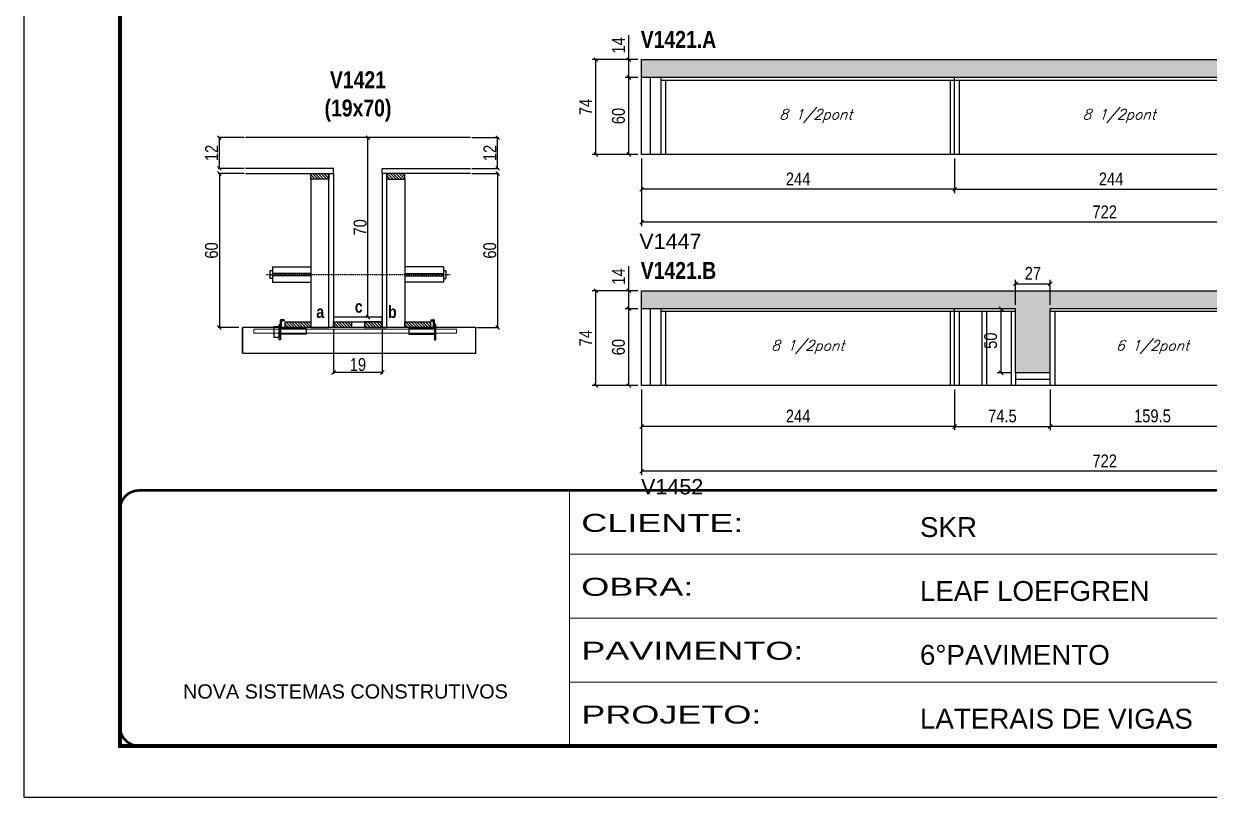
# Model space of a CAD drawing. Extents: x 3309 to 9563, y -2522 to 14608.
# Drawn here: x 4908 to 5832, y 7815 to 8418 of the extents above; entities that cross this region are included whole.
import ezdxf

# ---------------------------------------------------------------- set-up
doc = ezdxf.new("R2010")
doc.units = 0
for name, pattern in [('CONTINUO', [0]), ('DASHED', [0.75, 0.5, -0.25]), ('HIDDEN', [0.375, 0.25, -0.125])]:
    doc.linetypes.add(name, pattern=pattern)
for name, color, linetype in [('5', 5, 'Continuous'), ('barrote', 251, 'Continuous'), ('COTA', 241, 'Continuous'), ('detalhes', 4, 'Continuous'), ('NOMENCLATURA', 7, 'Continuous'), ('Painéis', 200, 'Continuous'), ('presilha', 1, 'Continuous'), ('SARR_2.2x10', 60, 'Continuous'), ('SARR_2.2x7', 40, 'Continuous'), ('SARR_3.5x7', 81, 'Continuous'), ('TENSOR', 3, 'Continuous'), ('texto', 7, 'Continuous')]:
    doc.layers.add(name, color=color, linetype=linetype)
for name, color, linetype, lineweight in [('CONCRETO', 251, 'Continuous', 25), ('Folhas', 255, 'Continuous', 9), ('SARRAFO DE PRESSAO', 251, 'DASHED', 9), ('SCO-___-LAJ', 2, 'Continuous', 0)]:
    doc.layers.add(name, color=color, linetype=linetype, lineweight=lineweight)
doc.layers.add('Laje_Perimetro', color=7, linetype='Continuous', plot=False)
doc.styles.add('ARIAL', font='arial.ttf')
doc.styles.add('COTA TECNICA', font='techl___.ttf', dxfattribs={"height": 10})
doc.styles.add('COTA TECNICA 2X', font='techl___.ttf', dxfattribs={"height": 10})
doc.styles.add('Romans', font='romans.shx')
doc.styles.get("Standard").update_dxf_attribs({"font": 'arial.ttf'})
doc.styles.add('TECNICA', font='techb___.ttf', dxfattribs={"height": 10})
doc.styles.add('Tecnologia', font='')
doc.styles.get('Tecnologia').set_extended_font_data('Forgotten Futurist')
doc.dimstyles.new('PAINEL', dxfattribs={"dimtxt": 10, "dimasz": 3, "dimexe": 3, "dimexo": 3, "dimgap": 3, "dimtad": 1, "dimdec": 1, "dimzin": 12, "dimdsep": 46, "dimtxsty": 'COTA TECNICA', "dimblk1": 'OBLIQUE', "dimblk2": 'OBLIQUE', "dimsah": 1, "dimcen": 0.9, "dimclrd": 4, "dimclre": 4, "dimclrt": 240, "dimadec": 1, "dimazin": 3, "dimtfac": 1, "dimtdec": 1, "dimtmove": 0, "dimatfit": 3, "dimfxl": 1, "dimtolj": 1, "dimtzin": 12, "dimarcsym": 0})
doc.dimstyles.new('SECAO', dxfattribs={"dimscale": 0.333333, "dimtxt": 5, "dimasz": 9, "dimexe": 3, "dimexo": 3, "dimgap": 3, "dimtad": 1, "dimdec": 1, "dimlfac": 0.5, "dimzin": 12, "dimdsep": 46, "dimtxsty": 'COTA TECNICA 2X', "dimblk1": 'OBLIQUE', "dimblk2": 'OBLIQUE', "dimsah": 1, "dimcen": 0.9, "dimclrd": 4, "dimclre": 4, "dimclrt": 240, "dimadec": 1, "dimazin": 3, "dimtfac": 1, "dimtdec": 1, "dimtmove": 0, "dimatfit": 3, "dimfxl": 1, "dimtolj": 1, "dimtzin": 12, "dimarcsym": 0})
pattern_1 = [(135, (38384.9629, -115330.8362), (-1.122532015, -1.122532015), [])]

# ---------------------------------------------------------------- blocks, each defined once
blk = doc.blocks.new('9999999999')
at = {"color": 30, "linetype": 'CONTINUO'}
for p, q in [((98564.56, 34230.21), (98564.56, 34429.45)), ((98564.56, 34379.64), (99583.98, 34379.64)), ((98564.56, 34329.83), (99487.98, 34329.83)), ((98564.56, 34280.02), (99487.98, 34280.02))]:
    blk.add_line(p, q, dxfattribs=at)
at = {"color": 30, "linetype": 'CONTINUO', "const_width": 2}
blk.add_lwpolyline([(99583.98, 34230.21), (99583.98, 34414.45, 0.414214), (99568.98, 34429.45), (98228.98, 34429.45, 0.414214), (98213.98, 34414.45), (98213.98, 34245.21, 0.414214), (98228.98, 34230.21), (99583.98, 34230.21)], format="xyb", dxfattribs=at)
at = {"layer": 'Folhas'}
blk.add_lwpolyline([(98138.98, 34190.21), (99623.98, 34190.21), (99623.98, 35240.21), (98138.98, 35240.21)], close=True, dxfattribs=at)
at = {"layer": 'Folhas', "color": 30, "const_width": 3}
blk.add_lwpolyline([(98213.98, 34230.21), (99583.98, 34230.21), (99583.98, 35200.21), (98213.98, 35200.21)], close=True, dxfattribs=at)
at = {"color": 7, "linetype": 'Continuous', "ltscale": 5, "style": 'ARIAL'}
for s, height, p in [('SKR', 15.483, (98837.68, 34393.13)), ('LEAF LOEFGREN', 15.4829, (98837.68, 34343.32)), ('6°PAVIMENTO', 15.4829, (98837.68, 34293.51)), ('NOVA SISTEMAS CONSTRUTIVOS', 11.0592, (98263.19, 34267.21)), ('LATERAIS DE VIGAS', 15.4829, (98837.68, 34243.7))]:
    blk.add_text(s, height=height, dxfattribs=at).set_placement(p)
at = {"layer": 'Folhas', "color": 7, "style": 'Tecnologia', "width": 1.5}
for s, p in [('CLIENTE:', (98573.65, 34397.17)), ('OBRA:', (98573.65, 34347.31)), ('PAVIMENTO:', (98573.65, 34297.5)), ('PROJETO:', (98573.65, 34247.69))]:
    blk.add_text(s, height=14, dxfattribs=at).set_placement(p)
blk = doc.blocks.new('_Oblique')
at = {"color": 0, "linetype": 'ByBlock', "lineweight": -2}
blk.add_line((-0.5, -0.5), (0.5, 0.5), dxfattribs=at)
blk = doc.blocks.new('*D2200')
at = {"layer": 'COTA', "color": 4, "lineweight": -2, "transparency": 16777216}
for p, q in [((5149.42, 8180.33), (5149.42, 8145.24)), ((5187.42, 8180.33), (5187.42, 8145.24)), ((5187.42, 8146.24), (5149.42, 8146.24))]:
    blk.add_line(p, q, dxfattribs=at)
at = {"layer": 'Defpoints', "color": 0, "transparency": 16777216}
for p in [(5149.42, 8181.33), (5187.42, 8181.33), (5149.42, 8146.24)]:
    blk.add_point(p, dxfattribs=at)
at = {"layer": 'COTA', "color": 4, "lineweight": -2, "transparency": 16777216, "xscale": 3, "yscale": 3, "zscale": 3, "rotation": 180}
blk.add_blockref('_Oblique', (5149.42, 8146.24), dxfattribs=at)
at = {"layer": 'COTA', "color": 4, "lineweight": -2, "transparency": 16777216, "xscale": 3, "yscale": 3, "zscale": 3}
blk.add_blockref('_Oblique', (5187.42, 8146.24), dxfattribs=at)
at = {"layer": 'COTA', "color": 240, "transparency": 16777216, "insert": (5168.42, 8152.33), "char_height": 10, "attachment_point": 5, "style": 'COTA TECNICA 2X'}
blk.add_mtext('\\A1;19', dxfattribs=at)
blk = doc.blocks.new('PRESILHA METÁLICA 1')
at = {"layer": 'presilha'}
for p, q in [((6, 15.5), (7.5, 15.5)), ((6, -2.5), (6, 15.5)), ((7.5, 10.6), (7.5, 19.9)), ((7.5, 15.5), (7.5, -2.5)), ((12, 21), (8.6, 21)), ((9, 11.6), (9, 18.9)), ((12, 19.5), (9.6, 19.5)), ((12, 21), (12, 19.5)), ((0, 13), (6, 13)), ((0, 13), (0, 0)), ((6, 0), (0, 0)), ((6, 13), (6, 0)), ((37.5, 4.1), (7.5, 4.1)), ((37.5, 11), (9.6, 11)), ((37.5, 11), (37.5, 4.1)), ((7.5, -2.5), (6, -2.5))]:
    blk.add_line(p, q, dxfattribs=at)
for centre, radius, start, end in [((8.6, 19.9), 1.14, 90, 180), ((9.6, 18.9), 0.57, 90, 180), ((9.6, 11.6), 0.57, 180, 270)]:
    blk.add_arc(centre, radius, start, end, dxfattribs=at)
blk = doc.blocks.new('PRESILHA METÁLICA 2')
at = {"layer": 'presilha'}
for p, q in [((-5.2, 23.5), (-5.2, 22)), ((-5.2, 23.5), (-1.9, 23.5)), ((-5.2, 22), (-2.8, 22)), ((-2.2, 14.1), (-2.2, 21.4)), ((0.8, 18), (-0.8, 18)), ((-0.8, 18), (-0.8, 0)), ((-0.8, 14.6), (-0.8, 22.4)), ((0.8, 0), (0.8, 18)), ((-30.8, 13.5), (-30.8, 6.6)), ((-30.8, 13.5), (-2.8, 13.5)), ((-30.8, 6.6), (-0.8, 6.6)), ((-0.8, 0), (0.8, 0))]:
    blk.add_line(p, q, dxfattribs=at)
for centre, radius, start, end in [((-2.8, 21.4), 0.57, 0, 90), ((-2.8, 14.1), 0.57, 270, 0), ((-1.9, 22.4), 1.14, 0, 90)]:
    blk.add_arc(centre, radius, start, end, dxfattribs=at)
blk = doc.blocks.new('*D2201')
at = {"layer": 'COTA', "color": 4, "lineweight": -2, "transparency": 16777216}
for p, q in [((5079.73, 8301.33), (5059.38, 8301.33)), ((5060.38, 8301.33), (5060.38, 8181.33)), ((5075.61, 8181.33), (5059.38, 8181.33))]:
    blk.add_line(p, q, dxfattribs=at)
at = {"layer": 'Defpoints', "color": 0, "transparency": 16777216}
for p in [(5080.73, 8301.33), (5060.38, 8181.33), (5076.61, 8181.33)]:
    blk.add_point(p, dxfattribs=at)
at = {"layer": 'COTA', "color": 4, "lineweight": -2, "transparency": 16777216, "xscale": 3, "yscale": 3, "zscale": 3}
for p, rotation in [((5060.38, 8301.33), 90), ((5060.38, 8181.33), 270)]:
    blk.add_blockref('_Oblique', p, dxfattribs=dict(at, rotation=rotation))
at = {"layer": 'COTA', "color": 240, "transparency": 16777216, "insert": (5054.27, 8241.33), "char_height": 10, "attachment_point": 5, "rotation": 90, "style": 'COTA TECNICA 2X'}
blk.add_mtext('\\A1;60', dxfattribs=at)
blk = doc.blocks.new('*D2202')
at = {"layer": 'COTA', "color": 4, "lineweight": -2, "transparency": 16777216}
for p, q in [((5257.12, 8301.33), (5278.34, 8301.33)), ((5277.34, 8301.33), (5277.34, 8181.33)), ((5261.24, 8181.33), (5278.34, 8181.33))]:
    blk.add_line(p, q, dxfattribs=at)
at = {"layer": 'Defpoints', "color": 0, "transparency": 16777216}
for p in [(5256.12, 8301.33), (5260.24, 8181.33), (5277.34, 8181.33)]:
    blk.add_point(p, dxfattribs=at)
at = {"layer": 'COTA', "color": 4, "lineweight": -2, "transparency": 16777216, "xscale": 3, "yscale": 3, "zscale": 3}
for p, rotation in [((5277.34, 8301.33), 90), ((5277.34, 8181.33), 270)]:
    blk.add_blockref('_Oblique', p, dxfattribs=dict(at, rotation=rotation))
at = {"layer": 'COTA', "color": 240, "transparency": 16777216, "insert": (5271.24, 8241.33), "char_height": 10, "attachment_point": 5, "rotation": 90, "style": 'COTA TECNICA 2X'}
blk.add_mtext('\\A1;60', dxfattribs=at)
blk = doc.blocks.new('*D2203')
at = {"layer": 'COTA', "color": 4, "lineweight": -2, "transparency": 16777216}
for p, q in [((5186.42, 8329.33), (5175.25, 8329.33)), ((5176.25, 8189.33), (5176.25, 8329.33)), ((5186.42, 8189.33), (5175.25, 8189.33))]:
    blk.add_line(p, q, dxfattribs=at)
at = {"layer": 'Defpoints', "color": 0, "transparency": 16777216}
for p in [(5176.25, 8329.33), (5187.42, 8329.33), (5187.42, 8189.33)]:
    blk.add_point(p, dxfattribs=at)
at = {"layer": 'COTA', "color": 4, "lineweight": -2, "transparency": 16777216, "xscale": 3, "yscale": 3, "zscale": 3}
for p, rotation in [((5176.25, 8329.33), 90), ((5176.25, 8189.33), 270)]:
    blk.add_blockref('_Oblique', p, dxfattribs=dict(at, rotation=rotation))
at = {"layer": 'COTA', "color": 240, "transparency": 16777216, "insert": (5170.15, 8259.33), "char_height": 10, "attachment_point": 5, "rotation": 90, "style": 'COTA TECNICA 2X'}
blk.add_mtext('\\A1;70', dxfattribs=at)
blk = doc.blocks.new('*D2204')
at = {"layer": 'COTA', "color": 4, "lineweight": -2, "transparency": 16777216}
for p, q in [((5257.12, 8329.33), (5278.34, 8329.33)), ((5277.34, 8305.33), (5277.34, 8329.33)), ((5257.12, 8305.33), (5278.34, 8305.33))]:
    blk.add_line(p, q, dxfattribs=at)
at = {"layer": 'Defpoints', "color": 0, "transparency": 16777216}
for p in [(5256.12, 8329.33), (5277.34, 8329.33), (5256.12, 8305.33)]:
    blk.add_point(p, dxfattribs=at)
at = {"layer": 'COTA', "color": 4, "lineweight": -2, "transparency": 16777216, "xscale": 3, "yscale": 3, "zscale": 3}
for p, rotation in [((5277.34, 8329.33), 90), ((5277.34, 8305.33), 270)]:
    blk.add_blockref('_Oblique', p, dxfattribs=dict(at, rotation=rotation))
at = {"layer": 'COTA', "color": 240, "transparency": 16777216, "insert": (5271.28, 8317.33), "char_height": 10, "attachment_point": 5, "rotation": 90, "style": 'COTA TECNICA 2X'}
blk.add_mtext('\\A1;12', dxfattribs=at)
blk = doc.blocks.new('*D2205')
at = {"layer": 'COTA', "color": 4, "lineweight": -2, "transparency": 16777216}
for p, q in [((5079.73, 8329.33), (5059.38, 8329.33)), ((5060.38, 8305.33), (5060.38, 8329.33)), ((5079.73, 8305.33), (5059.38, 8305.33))]:
    blk.add_line(p, q, dxfattribs=at)
at = {"layer": 'Defpoints', "color": 0, "transparency": 16777216}
for p in [(5060.38, 8329.33), (5080.73, 8329.33), (5080.73, 8305.33)]:
    blk.add_point(p, dxfattribs=at)
at = {"layer": 'COTA', "color": 4, "lineweight": -2, "transparency": 16777216, "xscale": 3, "yscale": 3, "zscale": 3}
for p, rotation in [((5060.38, 8329.33), 90), ((5060.38, 8305.33), 270)]:
    blk.add_blockref('_Oblique', p, dxfattribs=dict(at, rotation=rotation))
at = {"layer": 'COTA', "color": 240, "transparency": 16777216, "insert": (5054.32, 8317.33), "char_height": 10, "attachment_point": 5, "rotation": 90, "style": 'COTA TECNICA 2X'}
blk.add_mtext('\\A1;12', dxfattribs=at)
blk = doc.blocks.new('*D2206')
at = {"layer": 'COTA', "color": 4, "linetype": 'ByBlock', "lineweight": -2, "transparency": 16777216}
for p, q in [((5389.6, 8313.13), (5389.6, 8286)), ((5633.6, 8313.13), (5633.6, 8286)), ((5633.6, 8289), (5389.6, 8289))]:
    blk.add_line(p, q, dxfattribs=at)
at = {"layer": 'Defpoints', "color": 0, "linetype": 'ByBlock', "transparency": 16777216}
for p in [(5389.6, 8316.13), (5633.6, 8316.13), (5389.6, 8289)]:
    blk.add_point(p, dxfattribs=at)
at = {"layer": 'COTA', "color": 4, "linetype": 'ByBlock', "lineweight": -2, "transparency": 16777216, "xscale": 3, "yscale": 3, "zscale": 3, "rotation": 180}
blk.add_blockref('_Oblique', (5389.6, 8289), dxfattribs=at)
at = {"layer": 'COTA', "color": 4, "linetype": 'ByBlock', "lineweight": -2, "transparency": 16777216, "xscale": 3, "yscale": 3, "zscale": 3}
blk.add_blockref('_Oblique', (5633.6, 8289), dxfattribs=at)
at = {"layer": 'COTA', "color": 240, "linetype": 'ByBlock', "transparency": 16777216, "insert": (5511.6, 8297.08), "char_height": 10, "attachment_point": 5, "style": 'COTA TECNICA'}
blk.add_mtext('\\A1;244', dxfattribs=at)
blk = doc.blocks.new('*D2207')
at = {"layer": 'COTA', "color": 4, "lineweight": -2, "transparency": 16777216}
for p, q in [((5633.6, 8313.13), (5633.6, 8286)), ((5877.6, 8313.13), (5877.6, 8286)), ((5633.6, 8289), (5877.6, 8289))]:
    blk.add_line(p, q, dxfattribs=at)
at = {"layer": 'Defpoints', "color": 0, "transparency": 16777216}
for p in [(5633.6, 8316.13, 0), (5877.6, 8316.13, 0), (5877.6, 8289)]:
    blk.add_point(p, dxfattribs=at)
at = {"layer": 'COTA', "color": 4, "lineweight": -2, "transparency": 16777216, "xscale": 3, "yscale": 3, "zscale": 3, "rotation": 180}
blk.add_blockref('_Oblique', (5633.6, 8289), dxfattribs=at)
at = {"layer": 'COTA', "color": 4, "lineweight": -2, "transparency": 16777216, "xscale": 3, "yscale": 3, "zscale": 3}
blk.add_blockref('_Oblique', (5877.6, 8289), dxfattribs=at)
at = {"layer": 'COTA', "color": 240, "transparency": 16777216, "insert": (5755.6, 8297.08), "char_height": 10, "attachment_point": 5, "style": 'COTA TECNICA'}
blk.add_mtext('\\A1;244', dxfattribs=at)
blk = doc.blocks.new('*D2209')
at = {"layer": 'COTA', "color": 4, "lineweight": -2, "transparency": 16777216}
for p, q in [((5389.6, 8313.13), (5389.6, 8260.35)), ((6111.6, 8313.13), (6111.6, 8260.35)), ((6111.6, 8263.35), (5389.6, 8263.35))]:
    blk.add_line(p, q, dxfattribs=at)
at = {"layer": 'Defpoints', "color": 0, "transparency": 16777216}
for p in [(5389.6, 8316.13, 0), (6111.6, 8316.13, 0), (5389.6, 8263.35)]:
    blk.add_point(p, dxfattribs=at)
at = {"layer": 'COTA', "color": 4, "lineweight": -2, "transparency": 16777216, "xscale": 3, "yscale": 3, "zscale": 3, "rotation": 180}
blk.add_blockref('_Oblique', (5389.6, 8263.35), dxfattribs=at)
at = {"layer": 'COTA', "color": 4, "lineweight": -2, "transparency": 16777216, "xscale": 3, "yscale": 3, "zscale": 3}
blk.add_blockref('_Oblique', (6111.6, 8263.35), dxfattribs=at)
at = {"layer": 'COTA', "color": 240, "transparency": 16777216, "insert": (5750.6, 8271.42), "char_height": 10, "attachment_point": 5, "style": 'COTA TECNICA'}
blk.add_mtext('\\A1;722', dxfattribs=at)
blk = doc.blocks.new('*D2210')
at = {"layer": 'COTA', "color": 4, "lineweight": -2, "transparency": 16777216}
for p, q in [((5386.6, 8376.13), (5376.65, 8376.13)), ((5379.65, 8316.13), (5379.65, 8376.13)), ((5386.6, 8316.13), (5376.65, 8316.13))]:
    blk.add_line(p, q, dxfattribs=at)
at = {"layer": 'Defpoints', "color": 0, "transparency": 16777216}
for p in [(5379.65, 8376.13), (5389.6, 8376.13), (5389.6, 8316.13)]:
    blk.add_point(p, dxfattribs=at)
at = {"layer": 'COTA', "color": 4, "lineweight": -2, "transparency": 16777216, "xscale": 3, "yscale": 3, "zscale": 3}
for p, rotation in [((5379.65, 8376.13), 90), ((5379.65, 8316.13), 270)]:
    blk.add_blockref('_Oblique', p, dxfattribs=dict(at, rotation=rotation))
at = {"layer": 'COTA', "color": 240, "transparency": 16777216, "insert": (5371.55, 8346.13), "char_height": 10, "attachment_point": 5, "rotation": 90, "style": 'COTA TECNICA'}
blk.add_mtext('\\A1;60', dxfattribs=at)
blk = doc.blocks.new('*D2211')
at = {"layer": 'COTA', "color": 4, "lineweight": -2, "transparency": 16777216}
for p, q in [((5379.65, 8390.13), (5379.65, 8409.24)), ((5386.6, 8390.13), (5376.65, 8390.13)), ((5379.65, 8376.13), (5379.65, 8390.13)), ((5386.6, 8376.13), (5376.65, 8376.13))]:
    blk.add_line(p, q, dxfattribs=at)
at = {"layer": 'Defpoints', "color": 0, "transparency": 16777216}
for p in [(5379.65, 8390.13), (5389.6, 8390.13), (5389.6, 8376.13)]:
    blk.add_point(p, dxfattribs=at)
at = {"layer": 'COTA', "color": 4, "lineweight": -2, "transparency": 16777216, "xscale": 3, "yscale": 3, "zscale": 3}
for p, rotation in [((5379.65, 8390.13), 90), ((5379.65, 8376.13), 270)]:
    blk.add_blockref('_Oblique', p, dxfattribs=dict(at, rotation=rotation))
at = {"layer": 'COTA', "color": 240, "transparency": 16777216, "insert": (5371.58, 8401.18), "char_height": 10, "attachment_point": 5, "rotation": 90, "style": 'COTA TECNICA'}
blk.add_mtext('\\A1;14', dxfattribs=at)
blk = doc.blocks.new('*D2212')
at = {"layer": 'COTA', "color": 4, "lineweight": -2, "transparency": 16777216}
for p, q in [((5386.6, 8390.13), (5351.02, 8390.13)), ((5354.02, 8316.13), (5354.02, 8390.13)), ((5386.6, 8316.13), (5351.02, 8316.13))]:
    blk.add_line(p, q, dxfattribs=at)
at = {"layer": 'Defpoints', "color": 0, "transparency": 16777216}
for p in [(5354.02, 8390.13), (5389.6, 8390.13), (5389.6, 8316.13)]:
    blk.add_point(p, dxfattribs=at)
at = {"layer": 'COTA', "color": 4, "lineweight": -2, "transparency": 16777216, "xscale": 3, "yscale": 3, "zscale": 3}
for p, rotation in [((5354.02, 8390.13), 90), ((5354.02, 8316.13), 270)]:
    blk.add_blockref('_Oblique', p, dxfattribs=dict(at, rotation=rotation))
at = {"layer": 'COTA', "color": 240, "transparency": 16777216, "insert": (5345.95, 8353.13), "char_height": 10, "attachment_point": 5, "rotation": 90, "style": 'COTA TECNICA'}
blk.add_mtext('\\A1;74', dxfattribs=at)
blk = doc.blocks.new('*D2213')
at = {"layer": 'COTA', "color": 4, "linetype": 'ByBlock', "lineweight": -2, "transparency": 16777216}
for p, q in [((5708.1, 8132.95), (5708.1, 8101.15)), ((5867.6, 8132.95), (5867.6, 8101.15)), ((5867.6, 8104.15), (5708.1, 8104.15))]:
    blk.add_line(p, q, dxfattribs=at)
at = {"layer": 'Defpoints', "color": 0, "linetype": 'ByBlock', "transparency": 16777216}
for p in [(5708.1, 8135.95), (5867.6, 8135.95), (5708.1, 8104.15)]:
    blk.add_point(p, dxfattribs=at)
at = {"layer": 'COTA', "color": 4, "linetype": 'ByBlock', "lineweight": -2, "transparency": 16777216, "xscale": 3, "yscale": 3, "zscale": 3, "rotation": 180}
blk.add_blockref('_Oblique', (5708.1, 8104.15), dxfattribs=at)
at = {"layer": 'COTA', "color": 4, "linetype": 'ByBlock', "lineweight": -2, "transparency": 16777216, "xscale": 3, "yscale": 3, "zscale": 3}
blk.add_blockref('_Oblique', (5867.6, 8104.15), dxfattribs=at)
at = {"layer": 'COTA', "color": 240, "linetype": 'ByBlock', "transparency": 16777216, "insert": (5787.85, 8112.29), "char_height": 10, "attachment_point": 5, "style": 'COTA TECNICA'}
blk.add_mtext('\\A1;159.5', dxfattribs=at)
blk = doc.blocks.new('*D2214')
at = {"layer": 'COTA', "color": 4, "linetype": 'ByBlock', "lineweight": -2, "transparency": 16777216}
for p, q in [((5389.6, 8132.95), (5389.6, 8101.15)), ((5633.6, 8132.95), (5633.6, 8101.15)), ((5633.6, 8104.15), (5389.6, 8104.15))]:
    blk.add_line(p, q, dxfattribs=at)
at = {"layer": 'Defpoints', "color": 0, "linetype": 'ByBlock', "transparency": 16777216}
for p in [(5389.6, 8135.95), (5633.6, 8135.95), (5389.6, 8104.15)]:
    blk.add_point(p, dxfattribs=at)
at = {"layer": 'COTA', "color": 4, "linetype": 'ByBlock', "lineweight": -2, "transparency": 16777216, "xscale": 3, "yscale": 3, "zscale": 3, "rotation": 180}
blk.add_blockref('_Oblique', (5389.6, 8104.15), dxfattribs=at)
at = {"layer": 'COTA', "color": 4, "linetype": 'ByBlock', "lineweight": -2, "transparency": 16777216, "xscale": 3, "yscale": 3, "zscale": 3}
blk.add_blockref('_Oblique', (5633.6, 8104.15), dxfattribs=at)
at = {"layer": 'COTA', "color": 240, "linetype": 'ByBlock', "transparency": 16777216, "insert": (5511.6, 8112.23), "char_height": 10, "attachment_point": 5, "style": 'COTA TECNICA'}
blk.add_mtext('\\A1;244', dxfattribs=at)
blk = doc.blocks.new('*D2220')
at = {"layer": 'COTA', "color": 4, "linetype": 'ByBlock', "lineweight": -2, "transparency": 16777216}
for p, q in [((5389.6, 8132.95), (5389.6, 8066.15)), ((6111.6, 8132.95), (6111.6, 8066.15)), ((6111.6, 8069.15), (5389.6, 8069.15))]:
    blk.add_line(p, q, dxfattribs=at)
at = {"layer": 'Defpoints', "color": 0, "linetype": 'ByBlock', "transparency": 16777216}
for p in [(5389.6, 8135.95), (6111.6, 8135.95), (5389.6, 8069.15)]:
    blk.add_point(p, dxfattribs=at)
at = {"layer": 'COTA', "color": 4, "linetype": 'ByBlock', "lineweight": -2, "transparency": 16777216, "xscale": 3, "yscale": 3, "zscale": 3, "rotation": 180}
blk.add_blockref('_Oblique', (5389.6, 8069.15), dxfattribs=at)
at = {"layer": 'COTA', "color": 4, "linetype": 'ByBlock', "lineweight": -2, "transparency": 16777216, "xscale": 3, "yscale": 3, "zscale": 3}
blk.add_blockref('_Oblique', (6111.6, 8069.15), dxfattribs=at)
at = {"layer": 'COTA', "color": 240, "linetype": 'ByBlock', "transparency": 16777216, "insert": (5750.6, 8077.22), "char_height": 10, "attachment_point": 5, "style": 'COTA TECNICA'}
blk.add_mtext('\\A1;722', dxfattribs=at)
blk = doc.blocks.new('*D2221')
at = {"layer": 'COTA', "color": 4, "lineweight": -2, "transparency": 16777216}
for p, q in [((5678.1, 8195.95), (5666.82, 8195.95)), ((5669.82, 8145.95), (5669.82, 8195.95)), ((5678.1, 8145.95), (5666.82, 8145.95))]:
    blk.add_line(p, q, dxfattribs=at)
at = {"layer": 'Defpoints', "color": 0, "transparency": 16777216}
for p in [(5669.82, 8195.95), (5681.1, 8195.95), (5681.1, 8145.95)]:
    blk.add_point(p, dxfattribs=at)
at = {"layer": 'COTA', "color": 4, "lineweight": -2, "transparency": 16777216, "xscale": 3, "yscale": 3, "zscale": 3}
for p, rotation in [((5669.82, 8195.95), 90), ((5669.82, 8145.95), 270)]:
    blk.add_blockref('_Oblique', p, dxfattribs=dict(at, rotation=rotation))
at = {"layer": 'COTA', "color": 240, "transparency": 16777216, "insert": (5661.71, 8170.95), "char_height": 10, "attachment_point": 5, "rotation": 90, "style": 'COTA TECNICA'}
blk.add_mtext('\\A1;50', dxfattribs=at)
blk = doc.blocks.new('*D2219')
at = {"layer": 'COTA', "color": 4, "lineweight": -2, "transparency": 16777216}
for p, q in [((5681.1, 8198.95), (5681.1, 8218.44)), ((5708.1, 8198.95), (5708.1, 8218.44)), ((5681.1, 8215.44), (5708.1, 8215.44))]:
    blk.add_line(p, q, dxfattribs=at)
at = {"layer": 'Defpoints', "color": 0, "transparency": 16777216}
for p in [(5708.1, 8215.44), (5681.1, 8195.95), (5708.1, 8195.95)]:
    blk.add_point(p, dxfattribs=at)
at = {"layer": 'COTA', "color": 4, "lineweight": -2, "transparency": 16777216, "xscale": 3, "yscale": 3, "zscale": 3, "rotation": 180}
blk.add_blockref('_Oblique', (5681.1, 8215.44), dxfattribs=at)
at = {"layer": 'COTA', "color": 4, "lineweight": -2, "transparency": 16777216, "xscale": 3, "yscale": 3, "zscale": 3}
blk.add_blockref('_Oblique', (5708.1, 8215.44), dxfattribs=at)
at = {"layer": 'COTA', "color": 240, "transparency": 16777216, "insert": (5694.6, 8223.51), "char_height": 10, "attachment_point": 5, "style": 'COTA TECNICA'}
blk.add_mtext('\\A1;27', dxfattribs=at)
blk = doc.blocks.new('*D2223')
at = {"layer": 'COTA', "color": 4, "lineweight": -2, "transparency": 16777216}
for p, q in [((5633.6, 8132.95), (5633.6, 8101.15)), ((5708.1, 8132.95), (5708.1, 8101.15)), ((5633.6, 8104.15), (5708.1, 8104.15))]:
    blk.add_line(p, q, dxfattribs=at)
at = {"layer": 'Defpoints', "color": 0, "transparency": 16777216}
for p in [(5633.6, 8135.95, 0), (5708.1, 8135.95, 0), (5708.1, 8104.15)]:
    blk.add_point(p, dxfattribs=at)
at = {"layer": 'COTA', "color": 4, "lineweight": -2, "transparency": 16777216, "xscale": 3, "yscale": 3, "zscale": 3, "rotation": 180}
blk.add_blockref('_Oblique', (5633.6, 8104.15), dxfattribs=at)
at = {"layer": 'COTA', "color": 4, "lineweight": -2, "transparency": 16777216, "xscale": 3, "yscale": 3, "zscale": 3}
blk.add_blockref('_Oblique', (5708.1, 8104.15), dxfattribs=at)
at = {"layer": 'COTA', "color": 240, "transparency": 16777216, "insert": (5670.85, 8112.26), "char_height": 10, "attachment_point": 5, "style": 'COTA TECNICA'}
blk.add_mtext('\\A1;74.5', dxfattribs=at)
blk = doc.blocks.new('*D3008')
at = {"layer": 'COTA', "color": 4, "lineweight": -2, "transparency": 16777216}
for p, q in [((5386.6, 8195.95), (5376.65, 8195.95)), ((5379.65, 8135.95), (5379.65, 8195.95)), ((5386.6, 8135.95), (5376.65, 8135.95))]:
    blk.add_line(p, q, dxfattribs=at)
at = {"layer": 'Defpoints', "color": 0, "transparency": 16777216}
for p in [(5379.65, 8195.95), (5389.6, 8195.95), (5389.6, 8135.95)]:
    blk.add_point(p, dxfattribs=at)
at = {"layer": 'COTA', "color": 4, "lineweight": -2, "transparency": 16777216, "xscale": 3, "yscale": 3, "zscale": 3}
for p, rotation in [((5379.65, 8195.95), 90), ((5379.65, 8135.95), 270)]:
    blk.add_blockref('_Oblique', p, dxfattribs=dict(at, rotation=rotation))
at = {"layer": 'COTA', "color": 240, "transparency": 16777216, "insert": (5371.55, 8165.95), "char_height": 10, "attachment_point": 5, "rotation": 90, "style": 'COTA TECNICA'}
blk.add_mtext('\\A1;60', dxfattribs=at)
blk = doc.blocks.new('*D3009')
at = {"layer": 'COTA', "color": 4, "lineweight": -2, "transparency": 16777216}
for p, q in [((5379.65, 8209.95), (5379.65, 8229.07)), ((5386.6, 8209.95), (5376.65, 8209.95)), ((5379.65, 8195.95), (5379.65, 8209.95)), ((5386.6, 8195.95), (5376.65, 8195.95))]:
    blk.add_line(p, q, dxfattribs=at)
at = {"layer": 'Defpoints', "color": 0, "transparency": 16777216}
for p in [(5379.65, 8209.95), (5389.6, 8209.95), (5389.6, 8195.95)]:
    blk.add_point(p, dxfattribs=at)
at = {"layer": 'COTA', "color": 4, "lineweight": -2, "transparency": 16777216, "xscale": 3, "yscale": 3, "zscale": 3}
for p, rotation in [((5379.65, 8209.95), 90), ((5379.65, 8195.95), 270)]:
    blk.add_blockref('_Oblique', p, dxfattribs=dict(at, rotation=rotation))
at = {"layer": 'COTA', "color": 240, "transparency": 16777216, "insert": (5371.58, 8221.01), "char_height": 10, "attachment_point": 5, "rotation": 90, "style": 'COTA TECNICA'}
blk.add_mtext('\\A1;14', dxfattribs=at)
blk = doc.blocks.new('*D3010')
at = {"layer": 'COTA', "color": 4, "lineweight": -2, "transparency": 16777216}
for p, q in [((5386.6, 8209.95), (5351.02, 8209.95)), ((5354.02, 8135.95), (5354.02, 8209.95)), ((5386.6, 8135.95), (5351.02, 8135.95))]:
    blk.add_line(p, q, dxfattribs=at)
at = {"layer": 'Defpoints', "color": 0, "transparency": 16777216}
for p in [(5354.02, 8209.95), (5389.6, 8209.95), (5389.6, 8135.95)]:
    blk.add_point(p, dxfattribs=at)
at = {"layer": 'COTA', "color": 4, "lineweight": -2, "transparency": 16777216, "xscale": 3, "yscale": 3, "zscale": 3}
for p, rotation in [((5354.02, 8209.95), 90), ((5354.02, 8135.95), 270)]:
    blk.add_blockref('_Oblique', p, dxfattribs=dict(at, rotation=rotation))
at = {"layer": 'COTA', "color": 240, "transparency": 16777216, "insert": (5345.95, 8172.95), "char_height": 10, "attachment_point": 5, "rotation": 90, "style": 'COTA TECNICA'}
blk.add_mtext('\\A1;74', dxfattribs=at)

msp = doc.modelspace()

# ---------------------------------------------------------------- hatches: boundary and pattern name
at = {"layer": 'COTA'}
h = msp.add_hatch(dxfattribs=at)
h.set_pattern_fill('AR-CONC', color=256, scale=0.03)
h.set_pattern_definition([(50, (1647.4945, -1162.19), (5.46554, -0.4781726), [0.5715, -6.2865]), (355, (1647.4945, -1162.19), (-1.0573026, 5.7317054), [0.4572, -5.0292175]), (100.451445, (1647.95, -1162.23), (4.4082374, 5.2535326), [0.4857003, -5.3427073]), (46.1842, (1647.4945, -1160.666), (8.1323712, -1.26127), [0.85725, -9.42975]), (96.63556, (1648.172, -1160.771), (7.122124, 7.422784), [0.728551, -8.014068]), (351.18415, (1647.4945, -1160.666), (7.122124, 7.422784), [0.685799, -7.543792]), (21, (1648.2565, -1161.047), (4.5484317, -3.067956), [0.5715, -6.2865]), (326, (1648.2565, -1161.047), (1.854061, 5.525639), [0.4572, -5.0292]), (71.451445, (1648.6356, -1161.3027), (6.4024926, 2.457683), [0.4857003, -5.342698]), (37.5, (1647.4945, -1162.19), (0.0926581, 2.53665117), [0, -4.96824, 0, -5.1054, 0, -5.04825]), (7.5, (1647.4945, -1162.19), (2.0045899, 3.00541724), [0, -2.91084, 0, -4.85394, 0, -1.92405]), (327.5, (1645.7953, -1162.19), (4.06771786, -0.17186232), [0, -1.905, 0, -5.9436, 0, -7.8867]), (317.5, (1645.0333, -1162.19), (4.4438754, 0.7627947), [0, -2.4765, 0, -3.94716, 0, -5.6007])])
h.paths.add_polyline_path([(6111.6, 8376.13), (6111.6, 8390.13), (5389.6, 8390.13), (5389.6, 8376.13)])
h = msp.add_hatch(dxfattribs=at)
h.set_pattern_fill('AR-CONC', color=256, scale=0.03)
h.set_pattern_definition([(50, (187.9945, -1308.655), (5.46554, -0.4781726), [0.5715, -6.2865]), (355, (187.9945, -1308.655), (-1.0573026, 5.7317054), [0.4572, -5.0292175]), (100.451445, (188.45, -1308.695), (4.4082374, 5.2535326), [0.4857003, -5.3427073]), (46.1842, (187.9945, -1307.131), (8.1323712, -1.26127), [0.85725, -9.42975]), (96.63556, (188.672, -1307.236), (7.122124, 7.422784), [0.728551, -8.014068]), (351.18415, (187.9945, -1307.131), (7.122124, 7.422784), [0.685799, -7.543792]), (21, (188.7565, -1307.512), (4.5484317, -3.067956), [0.5715, -6.2865]), (326, (188.7565, -1307.512), (1.8540609, 5.525639), [0.4572, -5.0292]), (71.451445, (189.1356, -1307.7676), (6.4024926, 2.457683), [0.4857003, -5.342698]), (37.5, (187.9945, -1308.655), (0.0926581, 2.53665117), [0, -4.96824, 0, -5.1054, 0, -5.04825]), (7.5, (187.9945, -1308.655), (2.0045899, 3.00541724), [0, -2.91084, 0, -4.85394, 0, -1.92405]), (327.5, (186.2953, -1308.655), (4.06771786, -0.17186232), [0, -1.905, 0, -5.9436, 0, -7.8867]), (317.5, (185.5333, -1308.655), (4.4438754, 0.7627947), [0, -2.4765, 0, -3.94716, 0, -5.6007])])
h.paths.add_polyline_path([(5681.1, 8145.95), (5708.1, 8145.95), (5708.1, 8195.95), (6111.6, 8195.95), (6111.6, 8209.95), (5389.6, 8209.95), (5389.6, 8195.95), (5681.1, 8195.95)])
at = {"layer": 'SARR_2.2x10'}
h = msp.add_hatch(dxfattribs=at)
h.set_pattern_fill('ANSI31', color=256, scale=0.5, angle=90)
h.set_pattern_definition([(135, (38305.3629, -115330.8362), (-1.122532015, -1.122532015), [])])
h.paths.add_polyline_path([(5111.82, 8185.73), (5111.82, 8181.33), (5131.82, 8181.33), (5131.82, 8185.73)])
h = msp.add_hatch(dxfattribs=at)
h.set_pattern_fill('ANSI31', color=256, scale=0.5, angle=90)
h.set_pattern_definition([(135, (38398.5629, -115330.8362), (-1.122532015, -1.122532015), [])])
h.paths.add_polyline_path([(5205.02, 8185.73), (5205.02, 8181.33), (5225.02, 8181.33), (5225.02, 8185.73)])
at = {"layer": 'SARR_2.2x7'}
h = msp.add_hatch(dxfattribs=at)
h.set_pattern_fill('ANSI31', color=256, scale=0.5, angle=90)
h.set_pattern_definition([(135, (38319.3629, -115215.2362), (-1.122532015, -1.122532015), [])])
h.paths.add_polyline_path([(5145.82, 8301.33), (5145.82, 8296.93), (5131.82, 8296.93), (5131.82, 8301.33)])
h = msp.add_hatch(dxfattribs=at)
h.set_pattern_fill('ANSI31', color=256, scale=0.5, angle=90)
h.set_pattern_definition([(135, (38299.3629, -115215.2362), (-1.122532015, -1.122532015), [])])
h.paths.add_polyline_path([(5191.02, 8301.33), (5191.02, 8296.93), (5205.02, 8296.93), (5205.02, 8301.33)])
h = msp.add_hatch(dxfattribs=at)
h.set_pattern_fill('ANSI31', color=256, scale=0.5, angle=90)
h.set_pattern_definition(pattern_1)
h.paths.add_polyline_path([(5163.42, 8181.33), (5163.42, 8185.73), (5149.42, 8185.73), (5149.42, 8181.33)])
h = msp.add_hatch(dxfattribs=at)
h.set_pattern_fill('ANSI31', color=256, scale=0.5, angle=90)
h.set_pattern_definition(pattern_1)
h.paths.add_polyline_path([(5173.42, 8185.73), (5173.42, 8181.33), (5187.42, 8181.33), (5187.42, 8185.73)])

# ---------------------------------------------------------------- linework, layer by layer
at = {"ltscale": 3}
for p, q in [((5101.82, 8228.5), (5101.82, 8216.5)), ((5101.82, 8228.5), (5131.82, 8228.5)), ((5235.02, 8228.5), (5205.02, 8228.5)), ((5235.02, 8228.5), (5235.02, 8216.5)), ((5099.82, 8225.5), (5099.82, 8219.5)), ((5101.82, 8225.5), (5099.82, 8225.5)), ((5101.82, 8219.5), (5099.82, 8219.5)), ((5131.82, 8223.5), (5101.82, 8223.5)), ((5131.82, 8221.5), (5101.82, 8221.5)), ((5205.02, 8223.5), (5235.02, 8223.5)), ((5205.02, 8221.5), (5235.02, 8221.5)), ((5237.02, 8225.5), (5235.02, 8225.5)), ((5235.02, 8219.5), (5237.02, 8219.5)), ((5237.02, 8225.5), (5237.02, 8219.5)), ((5101.82, 8216.5), (5131.82, 8216.5)), ((5235.02, 8216.5), (5205.02, 8216.5))]:
    msp.add_line(p, q, dxfattribs=at)
at = {"layer": 'barrote'}
msp.add_lwpolyline([(5078.37, 8161.33), (5260.29, 8161.33), (5260.29, 8181.33), (5078.37, 8181.33)], close=True, dxfattribs=at)
at = {"layer": 'CONCRETO', "linetype": 'Continuous'}
msp.add_line((5256.12, 8329.33), (5080.73, 8329.33), dxfattribs=at)
at = {"layer": 'COTA'}
for p, q in [((5389.6, 8376.13), (5389.6, 8390.13)), ((5389.6, 8390.13), (6111.6, 8390.13)), ((5389.6, 8195.95, 0), (5389.6, 8209.95, 0)), ((5389.6, 8209.95, 0), (6111.6, 8209.95, 0)), ((5681.1, 8145.95, 0), (5681.1, 8135.95, 0))]:
    msp.add_line(p, q, dxfattribs=at)
at = {"layer": 'detalhes', "color": 250}
msp.add_line((5078.37, 8161.33), (5078.37, 8181.33), dxfattribs=at)
at = {"layer": 'Laje_Perimetro'}
msp.add_lwpolyline([(6392.87, 8864.98), (4907.87, 8864.98), (4907.87, 7814.98), (6392.87, 7814.98)], close=True, dxfattribs=at)
at = {"layer": 'Painéis', "linetype": 'ByBlock'}
for p, q in [((6111.6, 8376.13), (5389.6, 8376.13)), ((5389.6, 8316.13), (5389.6, 8376.13)), ((5633.6, 8316.13), (5633.6, 8376.13)), ((6111.6, 8316.13), (5389.6, 8316.13)), ((5681.1, 8195.95, 0), (5389.6, 8195.95, 0)), ((5389.6, 8135.95, 0), (5389.6, 8195.95, 0)), ((5633.6, 8135.95, 0), (5633.6, 8195.95, 0)), ((5681.1, 8145.95, 0), (5681.1, 8195.95, 0)), ((6111.6, 8195.95, 0), (5708.1, 8195.95, 0)), ((5708.1, 8135.95, 0), (5708.1, 8195.95, 0)), ((5708.1, 8145.95, 0), (5681.1, 8145.95, 0)), ((6111.6, 8135.95, 0), (5389.6, 8135.95, 0))]:
    msp.add_line(p, q, dxfattribs=at)
at = {"layer": 'Painéis', "linetype": 'Continuous', "elevation": 0}
for points in [[(5080.73, 8301.33), (5149.42, 8301.33), (5149.42, 8305.33), (5080.73, 8305.33)], [(5256.12, 8301.33), (5187.42, 8301.33), (5187.42, 8305.33), (5256.12, 8305.33)]]:
    msp.add_lwpolyline(points, dxfattribs=at)
at = {"layer": 'Painéis', "linetype": 'Continuous'}
for points in [[(5145.82, 8181.33), (5145.82, 8301.33), (5149.42, 8301.33), (5149.42, 8181.33)], [(5191.02, 8181.33), (5191.02, 8301.33), (5187.42, 8301.33), (5187.42, 8181.33)], [(5187.42, 8189.33), (5149.42, 8189.33), (5149.42, 8185.73), (5187.42, 8185.73)]]:
    msp.add_lwpolyline(points, close=True, dxfattribs=at)
at = {"layer": 'SARR_2.2x10'}
msp.add_line((5681.1, 8140.95, 0), (5708.1, 8140.95, 0), dxfattribs=at)
for points in [[(5111.82, 8185.73), (5131.82, 8185.73), (5131.82, 8181.33), (5111.82, 8181.33)], [(5205.02, 8185.73), (5225.02, 8185.73), (5225.02, 8181.33), (5205.02, 8181.33)]]:
    msp.add_lwpolyline(points, close=True, dxfattribs=at)
at = {"layer": 'SARR_2.2x7', "linetype": 'Continuous'}
for p, q in [((5396.6, 8316.13), (5396.6, 8376.13)), ((5633.6, 8373.93), (5404.6, 8373.93)), ((5877.6, 8373.93), (5633.6, 8373.93)), ((5396.6, 8135.95, 0), (5396.6, 8195.95, 0)), ((5633.6, 8193.75, 0), (5404.6, 8193.75, 0)), ((5681.1, 8193.75, 0), (5633.6, 8193.75, 0)), ((5867.6, 8193.75, 0), (5708.1, 8193.75, 0))]:
    msp.add_line(p, q, dxfattribs=at)
at = {"layer": 'SARR_2.2x7', "elevation": 0}
for points in [[(5131.82, 8301.33), (5145.82, 8301.33), (5145.82, 8296.93), (5131.82, 8296.93)], [(5205.02, 8301.33), (5191.02, 8301.33), (5191.02, 8296.93), (5205.02, 8296.93)]]:
    msp.add_lwpolyline(points, close=True, dxfattribs=at)
at = {"layer": 'SARR_2.2x7'}
for points in [[(5149.42, 8185.73), (5163.42, 8185.73), (5163.42, 8181.33), (5149.42, 8181.33)], [(5187.42, 8185.73), (5173.42, 8185.73), (5173.42, 8181.33), (5187.42, 8181.33)]]:
    msp.add_lwpolyline(points, close=True, dxfattribs=at)
at = {"layer": 'SARR_3.5x7'}
for p, q in [((5404.6, 8376.13), (5404.6, 8316.13)), ((5408.1, 8373.93), (5408.1, 8316.13)), ((5630.1, 8373.93), (5630.1, 8316.13)), ((5637.1, 8373.93), (5637.1, 8316.13)), ((5404.6, 8195.95, 0), (5404.6, 8135.95, 0)), ((5408.1, 8193.75, 0), (5408.1, 8135.95, 0)), ((5630.1, 8193.75, 0), (5630.1, 8135.95, 0)), ((5637.1, 8193.75, 0), (5637.1, 8135.95, 0)), ((5654.97, 8135.95, 0), (5654.97, 8193.75, 0)), ((5658.47, 8193.75, 0), (5658.47, 8135.95, 0)), ((5677.6, 8193.75, 0), (5677.6, 8135.95, 0)), ((5711.6, 8193.75, 0), (5711.6, 8135.95, 0))]:
    msp.add_line(p, q, dxfattribs=at)
for points in [[(5145.82, 8296.93), (5131.82, 8296.93), (5131.82, 8181.33), (5145.82, 8181.33)], [(5191.02, 8296.93), (5205.02, 8296.93), (5205.02, 8181.33), (5191.02, 8181.33)]]:
    msp.add_lwpolyline(points, close=True, dxfattribs=at)
at = {"layer": 'SCO-___-LAJ', "color": 1}
msp.add_lwpolyline([(5087.37, 8180), (5245.21, 8180), (5245.21, 8176.8), (5087.37, 8176.8)], close=True, dxfattribs=at)
at = {"layer": 'TENSOR', "linetype": 'HIDDEN', "ltscale": 0.5}
msp.add_line((5096.82, 8222.5), (5240.33, 8222.5), dxfattribs=at)

# ---------------------------------------------------------------- block references
at = {"layer": 'presilha', "xscale": 0.6666666666666666, "yscale": 0.6666666666666666, "zscale": 0.6666666666666666}
for name, p in [('PRESILHA METÁLICA 1', (5102.96, 8173.37)), ('PRESILHA METÁLICA 2', (5228.7, 8171.7))]:
    msp.add_blockref(name, p, dxfattribs=at)
at = {"layer": 'SARRAFO DE PRESSAO', "color": 6, "linetype": 'ByBlock'}
msp.add_blockref('9999999999', (-93231.11, -26375.22), dxfattribs=at)

# ---------------------------------------------------------------- texts
at = {"layer": '5', "linetype": 'Continuous'}
for s, p in [('V1447', (5387.81, 8242.5)), ('V1452', (5389.16, 8051.14, 0))]:
    msp.add_text(s, height=12, rotation=0.00004, dxfattribs=at).set_placement(p)
at = {"layer": 'detalhes', "style": 'TECNICA'}
for s, p in [('c', (5165.97, 8192.8)), ('b', (5191.92, 8188.68)), ('a', (5135.95, 8188.7))]:
    msp.add_text(s, height=9.6, dxfattribs=at).set_placement(p)
at = {"layer": 'NOMENCLATURA', "style": 'TECNICA'}
for s, p in [('V1421.A', (5388.89, 8399.31)), ('V1421.B', (5388.89, 8219.14, 0))]:
    msp.add_text(s, height=13.2, dxfattribs=at).set_placement(p)
at = {"layer": 'NOMENCLATURA', "insert": (5168.46, 8381.03), "char_height": 13.2, "attachment_point": 2, "style": 'TECNICA'}
msp.add_mtext_dynamic_manual_height_columns('V1421\\P(19x70)', width=300.2766, gutter_width=1, heights=[0], dxfattribs=at)
at = {"layer": 'texto', "color": 2, "char_height": 8, "attachment_point": 5, "style": 'Romans'}
for s, insert in [('{\\Q19;\\C256;8 1/2pont}', (5525.35, 8346.13)), ('{\\Q19;\\C256;8 1/2pont}', (5761.85, 8346.13)), ('{\\Q19;\\C256;8 1/2pont}', (5519.1, 8165.95, 0)), ('{\\Q19;\\C256;6 1/2pont}', (5787.85, 8165.95, 0))]:
    msp.add_mtext(s, dxfattribs=dict(at, insert=insert))

# ---------------------------------------------------------------- dimensions: what is measured, and where the dimension line sits
at = {"layer": 'COTA'}
for base, p1, p2, dimstyle, picture, middle in [((5379.65, 8390.13), (5389.6, 8376.13), (5389.6, 8390.13), 'PAINEL', '*D2211', (5371.58, 8401.18)), ((5354.02, 8390.13), (5389.6, 8316.13), (5389.6, 8390.13), 'PAINEL', '*D2212', (5345.95, 8353.13)), ((5379.65, 8376.13), (5389.6, 8316.13), (5389.6, 8376.13), 'PAINEL', '*D2210', (5371.55, 8346.13)), ((5060.38, 8329.33), (5080.73, 8305.33), (5080.73, 8329.33), 'SECAO', '*D2205', (5054.32, 8317.33)), ((5277.34, 8329.33), (5256.12, 8305.33), (5256.12, 8329.33), 'SECAO', '*D2204', (5271.28, 8317.33)), ((5060.38, 8181.33, 0), (5080.73, 8301.33), (5076.61, 8181.33, 0), 'SECAO', '*D2201', (5054.27, 8241.33, 0)), ((5277.34, 8181.33, 0), (5256.12, 8301.33), (5260.24, 8181.33, 0), 'SECAO', '*D2202', (5271.24, 8241.33, 0)), ((5379.65, 8209.95, 0), (5389.6, 8195.95, 0), (5389.6, 8209.95, 0), 'PAINEL', '*D3009', (5371.58, 8221.01, 0)), ((5354.02, 8209.95, 0), (5389.6, 8135.95, 0), (5389.6, 8209.95, 0), 'PAINEL', '*D3010', (5345.95, 8172.95, 0)), ((5379.65, 8195.95, 0), (5389.6, 8135.95, 0), (5389.6, 8195.95, 0), 'PAINEL', '*D3008', (5371.55, 8165.95, 0)), ((5669.82, 8195.95, 0), (5681.1, 8145.95, 0), (5681.1, 8195.95, 0), 'PAINEL', '*D2221', (5661.71, 8170.95, 0))]:
    dim = msp.add_linear_dim(base=base, p1=p1, p2=p2, angle=90, dimstyle=dimstyle, dxfattribs=at)
    dim.commit()
    dim.dimension.update_dxf_attribs({"geometry": picture, "text_midpoint": middle})
for base, p1, p2, angle, picture, middle in [((5176.25, 8329.33), (5187.42, 8189.33), (5187.42, 8329.33), 90, '*D2203', (5176.25, 8259.33)), ((5149.42, 8146.24), (5187.42, 8181.33), (5149.42, 8181.33), 180, '*D2200', (5168.42, 8146.24))]:
    dim = msp.add_linear_dim(base=base, p1=p1, p2=p2, angle=angle, dimstyle='SECAO', dxfattribs=at)
    dim.commit()
    dim.dimension.update_dxf_attribs({"geometry": picture, "text_midpoint": middle, "dimtype": 160})
at = {"layer": 'COTA', "linetype": 'ByBlock'}
for base, p1, p2, picture, middle in [((5389.6, 8289), (5633.6, 8316.13), (5389.6, 8316.13), '*D2206', (5511.6, 8297.08)), ((5389.6, 8104.15, 0), (5633.6, 8135.95, 0), (5389.6, 8135.95, 0), '*D2214', (5511.6, 8112.23, 0))]:
    dim = msp.add_linear_dim(base=base, p1=p1, p2=p2, angle=180, dimstyle='PAINEL', override={"dimtmove": 1}, dxfattribs=at)
    dim.commit()
    dim.dimension.update_dxf_attribs({"geometry": picture, "text_midpoint": middle})
at = {"layer": 'COTA'}
for base, p1, p2, picture, middle in [((5389.6, 8263.35, 0), (6111.6, 8316.13), (5389.6, 8316.13), '*D2209', (5750.6, 8271.42, 0)), ((5877.6, 8289, 0), (5633.6, 8316.13), (5877.6, 8316.13), '*D2207', (5755.6, 8297.08, 0)), ((5708.1, 8215.44, 0), (5681.1, 8195.95, 0), (5708.1, 8195.95, 0), '*D2219', (5694.6, 8223.51, 0)), ((5708.1, 8104.15), (5633.6, 8135.95, 0), (5708.1, 8135.95, 0), '*D2223', (5670.85, 8112.26))]:
    dim = msp.add_linear_dim(base=base, p1=p1, p2=p2, dimstyle='PAINEL', dxfattribs=at)
    dim.commit()
    dim.dimension.update_dxf_attribs({"geometry": picture, "text_midpoint": middle})
at = {"layer": 'COTA', "linetype": 'ByBlock'}
for base, p1, p2, picture, middle in [((5389.6, 8069.15, 0), (6111.6, 8135.95, 0), (5389.6, 8135.95, 0), '*D2220', (5750.6, 8077.22, 0)), ((5708.1, 8104.15, 0), (5867.6, 8135.95, 0), (5708.1, 8135.95, 0), '*D2213', (5787.85, 8112.29, 0))]:
    dim = msp.add_linear_dim(base=base, p1=p1, p2=p2, angle=180, dimstyle='PAINEL', dxfattribs=at)
    dim.commit()
    dim.dimension.update_dxf_attribs({"geometry": picture, "text_midpoint": middle})

doc.saveas('drawing.dxf')
